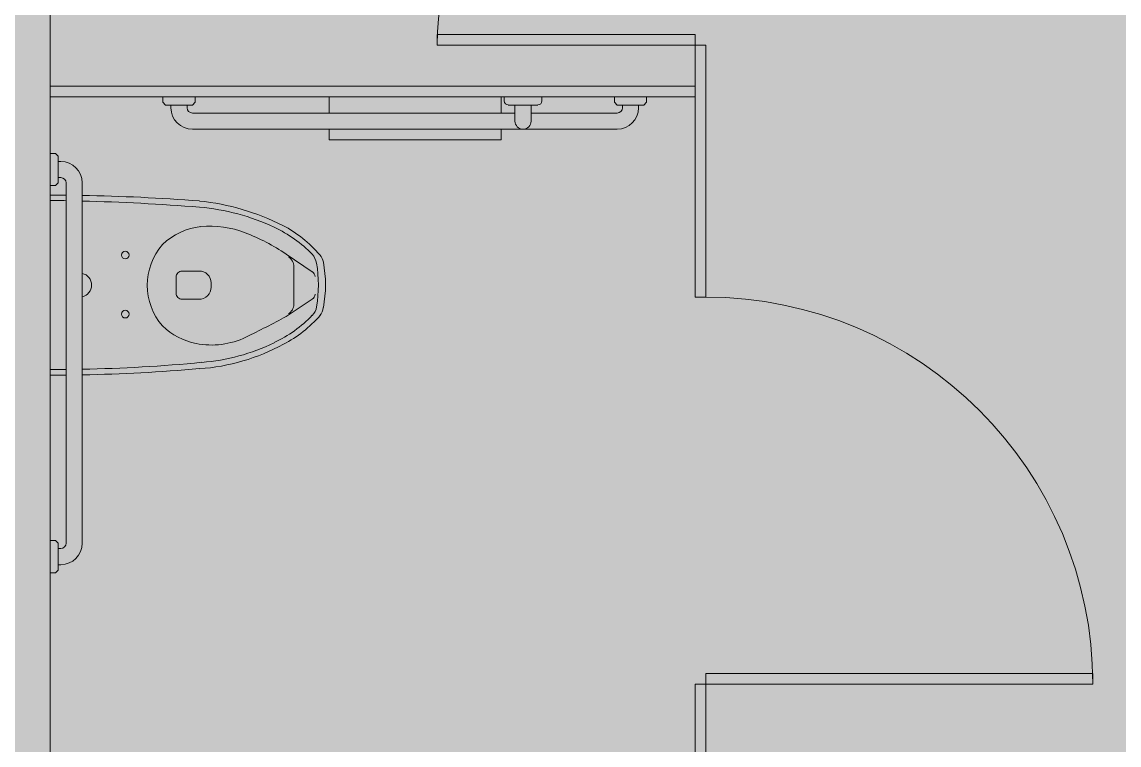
# Model space of a CAD drawing. Header units: inches. Extents: x 1 to 4591, y -953 to 1388.
# Drawn here: x 3390 to 3492, y -65.4 to 1.9 of the extents above; entities that cross this region are included whole.
import ezdxf

# ---------------------------------------------------------------- set-up
doc = ezdxf.new("R2010")
doc.units = ezdxf.units.IN
doc.header["$MEASUREMENT"] = 0
for name, color, linetype, lineweight in [('4th Floor Revit Background_dwg', 8, 'Continuous', 9), ('A-DETL-GENF', 92, 'Continuous', 9), ('A-EXIST-CORE', 7, 'Continuous', 9), ('A-FLOR-TOIL-ACCS', 7, 'Continuous', 9), ('A-FLOR-TPTN', 7, 'Continuous', 9), ('P-FIXT', 7, 'Continuous', 9)]:
    doc.layers.add(name, color=color, linetype=linetype, lineweight=lineweight)

# ---------------------------------------------------------------- blocks, each defined once
blk = doc.blocks.new('4th Floor Revit Background_dwg-1506688-4th Floor New Construction - Tel_Data_Elec Plan')
at = {"layer": 'A-EXIST-CORE', "flags": 128}
blk.add_lwpolyline([(1845.1, 753.02), (1845.1, 901.39), (1980.73, 901.39), (1980.73, 836.89), (1959.73, 836.89), (1959.73, 830.64), (2012.73, 830.64), (2012.73, 739.77)], dxfattribs=at)
at = {"layer": 'A-FLOR-TOIL-ACCS'}
for p, q in [((1856.35, 835.14), (1856.35, 834.89)), ((1857.85, 834.89), (1857.85, 835.14)), ((1888.35, 835.14), (1889.85, 835.14)), ((1898.35, 834.89), (1898.35, 835.14)), ((1899.85, 835.14), (1899.85, 834.89)), ((1858.35, 834.39), (1888.35, 834.39)), ((1889.85, 834.39), (1897.85, 834.39)), ((1897.85, 832.89), (1858.35, 832.89)), ((1845.85, 829.89), (1846.1, 829.89)), ((1846.1, 828.39), (1845.85, 828.39)), ((1846.6, 827.89), (1846.6, 794.39)), ((1848.1, 794.39), (1848.1, 827.89)), ((1846.1, 793.89), (1845.85, 793.89)), ((1845.85, 792.39), (1846.1, 792.39))]:
    blk.add_line(p, q, dxfattribs=at)
at = {"layer": 'A-FLOR-TOIL-ACCS', "flags": 128}
for points in [[(1858.6, 835.89), (1858.6, 835.39), (1858.35, 835.14), (1855.85, 835.14), (1855.6, 835.39), (1855.6, 835.89)], [(1871.07, 834.39), (1871.07, 835.89), (1887.07, 835.89), (1887.07, 834.39)], [(1890.85, 835.52), (1890.85, 835.89), (1887.35, 835.89), (1887.35, 835.52)], [(1897.6, 835.89), (1897.6, 835.39), (1897.85, 835.14), (1900.35, 835.14), (1900.6, 835.39), (1900.6, 835.89)], [(1887.73, 835.14), (1888.35, 835.14), (1888.35, 833.64)], [(1889.85, 833.64), (1889.85, 835.14), (1890.48, 835.14)], [(1887.07, 832.89), (1887.07, 831.89), (1871.07, 831.89), (1871.07, 832.89)], [(1845.1, 827.64), (1845.6, 827.64), (1845.85, 827.89), (1845.85, 830.39), (1845.6, 830.64), (1845.1, 830.64)], [(1845.1, 791.64), (1845.6, 791.64), (1845.85, 791.89), (1845.85, 794.39), (1845.6, 794.64), (1845.1, 794.64)]]:
    blk.add_lwpolyline(points, dxfattribs=at)
at = {"layer": 'A-FLOR-TOIL-ACCS'}
for centre, radius, start, end in [((1858.35, 834.89), 2, 180, 270), ((1858.35, 834.89), 0.5, 180, 270), ((1887.73, 835.52), 0.375, 180, 270), ((1890.48, 835.52), 0.375, 270, 360), ((1897.85, 834.89), 0.5, 270, 0), ((1897.85, 834.89), 2, 270, 0), ((1889.1, 833.64), 0.75, 180, 360), ((1846.1, 827.89), 2, 0, 90), ((1846.1, 827.89), 0.5, 0, 90), ((1846.1, 794.39), 0.5, 270, 0), ((1846.1, 794.39), 2, 270, 0)]:
    blk.add_arc(centre, radius, start, end, dxfattribs=at)
at = {"layer": 'A-FLOR-TPTN'}
for p, q in [((1845.1, 836.89), (1905.1, 836.89)), ((1845.1, 835.89), (1905.1, 835.89))]:
    blk.add_line(p, q, dxfattribs=at)
at = {"layer": 'A-FLOR-TPTN', "flags": 128}
for points in [[(1881.1, 840.71), (1905.1, 840.71), (1905.1, 841.71), (1881.1, 841.71)], [(1906.1, 840.71), (1905.1, 840.71), (1905.1, 817.27), (1906.1, 817.27)]]:
    blk.add_lwpolyline(points, close=True, dxfattribs=at)
blk.add_lwpolyline([(1845.1, 774.52), (1906.1, 774.52), (1906.1, 781.27), (1906.1, 782.27), (1942.1, 782.27), (1942.1, 781.27), (1906.1, 781.27), (1905.1, 781.27), (1905.1, 774.52)], dxfattribs=at)
at = {"layer": 'A-FLOR-TPTN'}
for centre, radius, start, end in [((1905.1, 840.71), 24, 90, 180), ((1906.1, 781.27), 36, 0, 90)]:
    blk.add_arc(centre, radius, start, end, dxfattribs=at)
at = {"layer": 'P-FIXT'}
for p, q in [((1845.1, 826.77), (1845.1, 810.02)), ((1869.5, 819.64), (1867.07, 821.27)), ((1858.96, 819.7), (1857.39, 819.7)), ((1867.78, 820.09), (1867.78, 816.61)), ((1856.83, 819.14), (1856.83, 817.63)), ((1860.08, 818.21), (1860.08, 818.59)), ((1857.39, 817.07), (1858.95, 817.07)), ((1867.07, 815.48), (1869.5, 817.09))]:
    blk.add_line(p, q, dxfattribs=at)
for centre in [(1852.1, 821.18), (1852.1, 815.69)]:
    blk.add_circle(centre, 0.358, dxfattribs=at)
for centre, radius, start, end in [((1844.48, 634.78), 191.99, 89.3652, 89.8129), ((1844.48, 634.78), 191.99, 85.6595, 88.9175), ((1842.74, 619.32), 206.96, 88.9301, 89.3454), ((1842.74, 619.32), 206.96, 85.4918, 88.5147), ((1856.73, 804.15), 22.18, 63.1364, 84.1184), ((1857.28, 805.26), 20.45, 64.9076, 85.1535), ((1859.75, 817.87), 5.99, 95.8382, 134.1772), ((1860.04, 815.02), 8.85, 68.6011, 95.8382), ((1860.77, 812.71), 12.22, 44.4074, 64.8903), ((1861.09, 813.35), 12.02, 40.761, 61.8362), ((1856.04, 804.83), 19.8, 56.1601, 68.6011), ((1859.91, 818.38), 5.76, 138.8891, 221.1109), ((1866.64, 820.09), 1.14, 0, 55.7536), ((1867.94, 820), 2, 12.4978, 39.0597), ((1869.19, 820.27), 1.36, 10.3332, 42.8161), ((1859.69, 818.41), 11.04, 349.0024, 10.9976), ((1847.85, 818.39), 1.12, 282.8396, 77.1604), ((1857.39, 819.14), 0.56, 90, 180.535), ((1858.97, 818.59), 1.11, 0, 90.5857), ((1869.03, 819.05), 0.757, 10.9251, 51.0236), ((1857.8, 818.41), 12.27, 350.4841, 9.5159), ((1857.39, 817.63), 0.56, 180, 270.5829), ((1858.95, 818.2), 1.13, 270, 0.5296), ((1869.17, 817.59), 0.599, 303.3554, 354.696), ((1866.74, 816.61), 1.04, 300.9018, 0), ((1830.17, 882.44), 76.45, 295.7005, 298.856), ((1860.87, 823.87), 11.96, 295.153, 316.1614), ((1861.52, 823.15), 11.54, 297.3045, 318.9088), ((1868.53, 816.56), 1.38, 314.4952, 352.3555), ((1868.83, 816.59), 1.72, 323.3983, 350.1871), ((1859.88, 819.03), 6.18, 225.8228, 258.905), ((1860.12, 820.22), 7.4, 258.905, 295.7005), ((1857.61, 829.92), 19.36, 274.1483, 298.3887), ((1857.83, 829.61), 18.46, 274.3585, 296.0983), ((1845.63, 951.34), 140.79, 269.7854, 270.3959), ((1845.63, 951.34), 140.79, 271.0064, 275.545), ((1845.26, 967.36), 157.34, 271.037, 275.0138), ((1845.26, 967.36), 157.34, 269.9445, 270.4908)]:
    blk.add_arc(centre, radius, start, end, dxfattribs=at)

msp = doc.modelspace()

# ---------------------------------------------------------------- hatches: boundary and pattern name
at = {"layer": 'A-DETL-GENF'}
h = msp.add_hatch(color=9, dxfattribs=at)
h.paths.add_polyline_path([(3097.3, -162.72), (3245.2, -162.72), (3245.2, -147.94), (3456.83, -147.94), (3456.83, -162.72), (3571.34, -162.72), (3571.34, 64.4), (3097.3, 64.4), (3097.3, 24.53), (3106.79, 24.53), (3106.79, -19.47), (3097.3, -19.47), (3097.3, -77.47), (3106.79, -77.47), (3106.79, -121.47), (3097.3, -121.47), (3097.3, -158.22)], flags=0)
h.paths.add_polyline_path([(4231.23, -162.72), (4231.23, 68.31), (3945.23, 68.31), (3945.23, -162.72), (4221.97, -162.72)], flags=0)
h.paths.add_polyline_path([(2867.81, -160.85), (2965.29, -160.85), (2965.29, -120.86), (2955.79, -120.86), (2955.79, -76.86), (2965.79, -76.86), (2965.79, -18.86), (2955.79, -18.86), (2955.79, 25.14), (2965.29, 25.14), (2965.29, 62.36), (2881.54, 62.36), (2799.66, 144.24), (2742.19, 144.24), (2742.19, 18.14), (2705.21, 18.14), (2705.21, -160.85), (2863.81, -160.85)], flags=0)
h.paths.add_polyline_path([(2221.81, 330.78), (2221.81, 334.78), (2380.8, 334.78), (2494.98, 448.96), (2385.16, 558.75), (2314.52, 558.75), (2314.52, 773.5), (2198.58, 773.5), (2198.58, 330.78)], flags=0)

# ---------------------------------------------------------------- block references
at = {"layer": '4th Floor Revit Background_dwg', "color": 7}
msp.add_blockref('4th Floor Revit Background_dwg-1506688-4th Floor New Construction - Tel_Data_Elec Plan', (1547.47, -840.99), dxfattribs=at)

doc.saveas('drawing.dxf')
